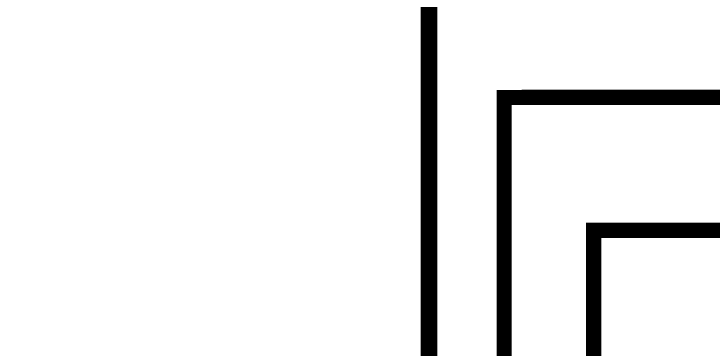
# Model space of a CAD drawing. Header units: millimetres. Extents: x 0 to 53377, y 0 to 36189.
# Drawn here: x 34209 to 38358, y 29640 to 31628 of the extents above; entities that cross this region are included whole.
import ezdxf
from ezdxf import colors
from ezdxf.entities.mleader import LeaderData, LeaderLine
from ezdxf.math import Vec2, Vec3

# ---------------------------------------------------------------- set-up
doc = ezdxf.new("R2010")
doc.units = ezdxf.units.MM
doc.layers.add('SAN-MC-COLD WATER', color=5, linetype='Continuous', lineweight=30)
doc.layers.add('SAN-MC-TEXT', color=7, linetype='Continuous')
doc.styles.add('MC-1_la_050', font='arial.ttf', dxfattribs={"height": 0.1})

msp = doc.modelspace()

# ---------------------------------------------------------------- linework, layer by layer
at = {"layer": 'SAN-MC-COLD WATER'}
for points, const_width in [([(13280.5, 31680.6), (13280.5, 32978.5), (36671.7, 32978.5), (36671.7, 28275.9)], 100), ([(39423.7, 31134), (37118.3, 31132.6), (37118.3, 28918.6)], 90), ([(37649.1, 28918.6), (37649.1, 30344.4), (39727.1, 30344.4)], 90)]:
    msp.add_lwpolyline(points, dxfattribs=dict(at, const_width=const_width))

# ---------------------------------------------------------------- leaders
at = {"layer": 'SAN-MC-TEXT'}
ml = msp.add_multileader_mtext('Standard', dxfattribs=at)
ml.set_content('Sistem tratare apa UV', color=256, style='MC-1_la_050')
ml.set_leader_properties()
ml.build(insert=Vec2(0, 0))
ml.multileader.update_dxf_attribs({"text_left_attachment_type": 6, "text_right_attachment_type": 6, "text_top_attachment_type": 0, "text_bottom_attachment_type": 0, "dogleg_length": 0.005, "arrow_head_size": 75})
ctx = ml.context
ctx.base_point, ctx.char_height, ctx.arrow_head_size, ctx.landing_gap_size, ctx.plane_origin = Vec3(38459.5, 29881.6), 100, 75, 0, Vec3(40307.6, 30023.3)
ctx.left_attachment, ctx.right_attachment, ctx.text_align_type = 6, 6, 1
notes = []
notes.append((ctx, [(0, (1, 1, 0), (38459.5, 29881.6), (1, 0), 0.005, [(2, [(37702, 28483.5), (38184.6, 28445.7)], 0, [])])]))
ctx.mtext.insert, ctx.mtext.width, ctx.mtext.defined_height, ctx.mtext.alignment, ctx.mtext.flow_direction = Vec3(38888.2, 30009.4), 910.671, 912.1, 2, 5
for ctx, leaders in notes:
    for number, flags, end, landing, length, lines in leaders:
        leader = LeaderData()
        leader.index, (leader.has_last_leader_line, leader.has_dogleg_vector, leader.attachment_direction) = number, flags
        leader.last_leader_point, leader.dogleg_vector, leader.dogleg_length = Vec3(end), Vec3(landing), length
        for number, points, colour, breaks in lines:
            line = LeaderLine()
            line.index, line.vertices, line.color, line.breaks = number, Vec3.list(points), colors.encode_raw_color(colour), breaks
            leader.lines.append(line)
        ctx.leaders.append(leader)

doc.saveas('drawing.dxf')
